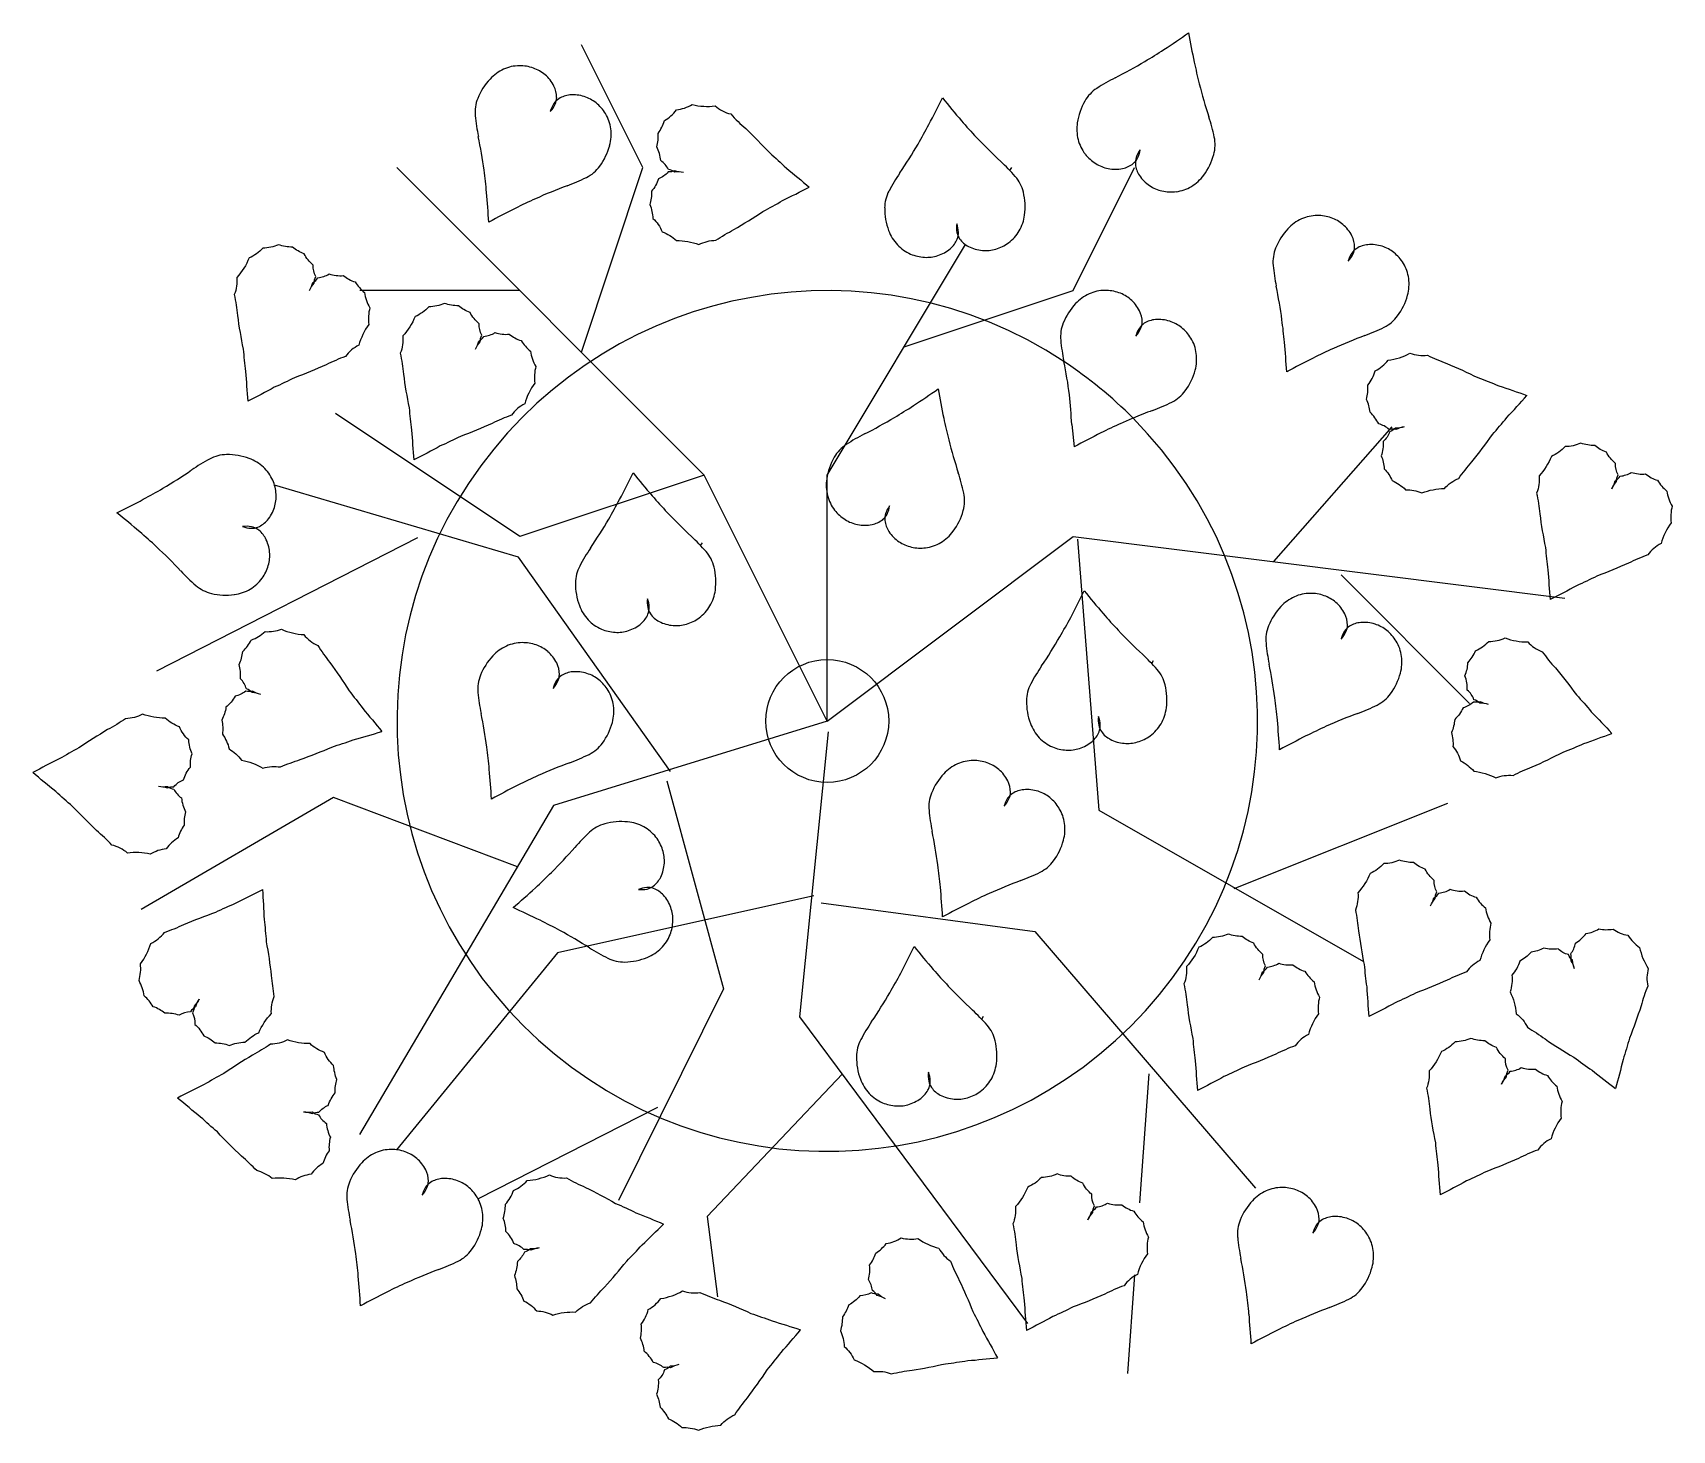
# Model space of a CAD drawing. Extents: x 7.928 to 8.595, y 3.926 to 4.494.
import ezdxf

# ---------------------------------------------------------------- set-up
doc = ezdxf.new("R2010")
doc.units = 0
doc.header["$LTSCALE"] = 0.5
doc.header["$MEASUREMENT"] = 0
doc.layers.get('0').update_dxf_attribs({"linetype": 'CONTINUOUS'})

msp = doc.modelspace()

# ---------------------------------------------------------------- linework, layer by layer
for p, q in [((8.17636, 4.43907), (8.15136, 4.48907)), ((8.20136, 4.31407), (8.07636, 4.43907)), ((8.15136, 4.36407), (8.17636, 4.43907)), ((8.32564, 4.43787), (8.32636, 4.43907)), ((8.35136, 4.38907), (8.37636, 4.43907)), ((8.25136, 4.31407), (8.30758, 4.40777)), ((8.12636, 4.38907), (8.06127, 4.38907)), ((8.28261, 4.36616), (8.35136, 4.38907)), ((8.12636, 4.28907), (8.05136, 4.33907)), ((8.35079, 4.33462), (8.35182, 4.32557)), ((8.43305, 4.27886), (8.48105, 4.3337)), ((8.20136, 4.31407), (8.12636, 4.28907)), ((8.25136, 4.21407), (8.20136, 4.31407)), ((8.25136, 4.21407), (8.25136, 4.31407)), ((8.1258, 4.28065), (8.02657, 4.30992)), ((8.08474, 4.28851), (7.97859, 4.23436)), ((8.25136, 4.21407), (8.35136, 4.28907)), ((8.35136, 4.28907), (8.55136, 4.26407)), ((8.35313, 4.28798), (8.36182, 4.17782)), ((8.18767, 4.19353), (8.1258, 4.28065)), ((8.19986, 4.28538), (8.20058, 4.28658)), ((8.46033, 4.27348), (8.51263, 4.22116)), ((8.38331, 4.23746), (8.38403, 4.23867)), ((8.25136, 4.21407), (8.14, 4.17974)), ((8.25171, 4.20971), (8.24012, 4.09375)), ((8.18612, 4.18973), (8.20918, 4.10513)), ((8.05058, 4.18294), (7.97226, 4.13737)), ((8.12538, 4.15471), (8.05058, 4.18294)), ((8.41687, 4.14593), (8.50379, 4.18072)), ((8.14, 4.17974), (8.06112, 4.0459)), ((8.36182, 4.17782), (8.46943, 4.11629)), ((8.24592, 4.14303), (8.14161, 4.11984)), ((8.24882, 4.14013), (8.33574, 4.12854)), ((8.33574, 4.12854), (8.42556, 4.02418)), ((8.14161, 4.11984), (8.07611, 4.03975)), ((8.20918, 4.10513), (8.16642, 4.01912)), ((8.31417, 4.0928), (8.31489, 4.09401)), ((8.24012, 4.09375), (8.33284, 3.9691)), ((8.25751, 4.07056), (8.20246, 4.01258)), ((8.3821, 4.07056), (8.37836, 4.01812)), ((8.18229, 4.05695), (8.10937, 4.01975)), ((8.20246, 4.01258), (8.20668, 3.97987)), ((8.37627, 3.98884), (8.37341, 3.94881))]:
    msp.add_line(p, q)
for points in [[(8.19286, 4.43711, 0.08274), (8.18933, 4.43722, 0.10469), (8.18675, 4.43832, 0.121507), (8.18361, 4.44192, 0.098472), (8.182, 4.44756, 0.092043), (8.18256, 4.453, 0.086888), (8.18512, 4.45818, 0.104288), (8.19, 4.46255, 0.099942), (8.19647, 4.46472, 0.091468), (8.20577, 4.46418, 0.12043), (8.21208, 4.46089, 0.025962), (8.21822, 4.45492, -0.015994), (8.22797, 4.44504, -0.011155), (8.23472, 4.43891, -0.008387), (8.244, 4.43112)], [(8.19286, 4.43711, -0.08274), (8.1894, 4.43782, -0.10469), (8.18663, 4.43734, -0.121507), (8.18275, 4.43456, -0.098472), (8.17988, 4.42945, -0.092043), (8.17917, 4.42403, -0.086888), (8.18046, 4.4184, -0.104288), (8.1842, 4.41302, -0.099942), (8.18999, 4.40942, -0.091468), (8.19917, 4.40779, -0.12043), (8.20607, 4.40953, -0.025962), (8.21342, 4.41392, 0.015994), (8.22519, 4.42128, 0.011155), (8.23317, 4.42568, 0.008387), (8.244, 4.43112)], [(8.04074, 4.38914, -0.08274), (8.04272, 4.39207, -0.10469), (8.04333, 4.39481, -0.121507), (8.04224, 4.39946, -0.098472), (8.0386, 4.40406, -0.092043), (8.03387, 4.40678, -0.086888), (8.02816, 4.40773, -0.104288), (8.02177, 4.40632, -0.099942), (8.01623, 4.40234, -0.091468), (8.01123, 4.39447, -0.12043), (8.01021, 4.38743, -0.025962), (8.01147, 4.37896, 0.015994), (8.01379, 4.36527, 0.011155), (8.01482, 4.35622, 0.008387), (8.01572, 4.34413)], [(8.04074, 4.38914, 0.08274), (8.04219, 4.39236, 0.10469), (8.04419, 4.39433, 0.121507), (8.04872, 4.39585, 0.098472), (8.05454, 4.39519, 0.092043), (8.05935, 4.39261, 0.086888), (8.06317, 4.38827, 0.104288), (8.06535, 4.3821, 0.099942), (8.06489, 4.37529, 0.091468), (8.06085, 4.36689, 0.12043), (8.0554, 4.36231, 0.025962), (8.04755, 4.35891, -0.015994), (8.0347, 4.35365, -0.011155), (8.02647, 4.34975, -0.008387), (8.01572, 4.34413)], [(8.10824, 4.36528, -0.08274), (8.11022, 4.36822, -0.10469), (8.11083, 4.37095, -0.121507), (8.10974, 4.3756, -0.098472), (8.1061, 4.3802, -0.092043), (8.10137, 4.38293, -0.086888), (8.09567, 4.38387, -0.104288), (8.08927, 4.38247, -0.099942), (8.08373, 4.37849, -0.091468), (8.07874, 4.37062, -0.12043), (8.07771, 4.36357, -0.025962), (8.07898, 4.35511, 0.015994), (8.08129, 4.34142, 0.011155), (8.08233, 4.33237, 0.008387), (8.08323, 4.32028)], [(8.10824, 4.36528, 0.08274), (8.10969, 4.36851, 0.10469), (8.11169, 4.37048, 0.121507), (8.11622, 4.372, 0.098472), (8.12205, 4.37134, 0.092043), (8.12686, 4.36876, 0.086888), (8.13067, 4.36442, 0.104288), (8.13285, 4.35824, 0.099942), (8.1324, 4.35143, 0.091468), (8.12835, 4.34304, 0.12043), (8.12291, 4.33845, 0.025962), (8.11505, 4.33506, -0.015994), (8.1022, 4.3298, -0.011155), (8.09397, 4.32589, -0.008387), (8.08323, 4.32028)], [(8.48599, 4.33371, 0.08274), (8.48265, 4.33254, 0.10469), (8.47985, 4.33265, 0.121507), (8.47563, 4.33489, 0.098472), (8.47211, 4.33958, 0.092043), (8.47068, 4.34485, 0.086888), (8.47122, 4.3506, 0.104288), (8.47421, 4.35643, 0.099942), (8.47947, 4.36077, 0.091468), (8.48835, 4.3636, 0.12043), (8.49542, 4.36279, 0.025962), (8.50329, 4.35942, -0.015994), (8.51593, 4.35369, -0.011155), (8.52443, 4.35038, -0.008387), (8.53589, 4.34643)], [(8.48599, 4.33371, -0.08274), (8.4825, 4.33313, -0.10469), (8.48009, 4.33169, -0.121507), (8.47747, 4.3277, -0.098472), (8.47662, 4.3219, -0.092043), (8.47789, 4.31659, -0.086888), (8.48112, 4.3118, -0.104288), (8.48653, 4.30811, -0.099942), (8.49323, 4.30682, -0.091468), (8.50238, 4.30859, -0.12043), (8.5082, 4.31269, -0.025962), (8.51349, 4.31942, 0.015994), (8.52185, 4.33051, 0.011155), (8.52772, 4.33747, 0.008387), (8.53589, 4.34643)], [(8.57039, 4.30846, -0.08274), (8.57237, 4.31139, -0.10469), (8.57298, 4.31413, -0.121507), (8.57189, 4.31878, -0.098472), (8.56825, 4.32338, -0.092043), (8.56352, 4.3261, -0.086888), (8.55782, 4.32705, -0.104288), (8.55143, 4.32564, -0.099942), (8.54588, 4.32166, -0.091468), (8.54089, 4.31379, -0.12043), (8.53987, 4.30675, -0.025962), (8.54113, 4.29828, 0.015994), (8.54345, 4.2846, 0.011155), (8.54448, 4.27554, 0.008387), (8.54538, 4.26345)], [(8.57039, 4.30846, 0.08274), (8.57184, 4.31168, 0.10469), (8.57385, 4.31365, 0.121507), (8.57837, 4.31518, 0.098472), (8.5842, 4.31452, 0.092043), (8.58901, 4.31193, 0.086888), (8.59282, 4.30759, 0.104288), (8.59501, 4.30142, 0.099942), (8.59455, 4.29461, 0.091468), (8.59051, 4.28621, 0.12043), (8.58506, 4.28163, 0.025962), (8.57721, 4.27823, -0.015994), (8.56436, 4.27297, -0.011155), (8.55612, 4.26907, -0.008387), (8.54538, 4.26345)], [(8.02094, 4.22487, 0.08274), (8.01748, 4.22561, 0.10469), (8.01514, 4.22716, 0.121507), (8.0127, 4.23127, 0.098472), (8.01213, 4.23711, 0.092043), (8.01366, 4.24235, 0.086888), (8.0171, 4.24699, 0.104288), (8.02269, 4.25041, 0.099942), (8.02944, 4.25138, 0.091468), (8.0385, 4.24918, 0.12043), (8.04412, 4.24481, 0.025962), (8.04908, 4.23784, -0.015994), (8.0569, 4.22637, -0.011155), (8.06244, 4.21913, -0.008387), (8.07017, 4.20979)], [(8.52031, 4.22083, 0.08274), (8.51681, 4.22134, 0.10469), (8.51437, 4.22273, 0.121507), (8.51167, 4.22667, 0.098472), (8.51072, 4.23246, 0.092043), (8.51189, 4.23779, 0.086888), (8.51502, 4.24264, 0.104288), (8.52037, 4.24643, 0.099942), (8.52704, 4.24784, 0.091468), (8.53622, 4.24624, 0.12043), (8.54212, 4.24226, 0.025962), (8.54753, 4.23563, -0.015994), (8.55609, 4.2247, -0.011155), (8.5621, 4.21784, -0.008387), (8.57043, 4.20904)], [(8.02094, 4.22487, -0.08274), (8.01766, 4.22619, -0.10469), (8.01485, 4.22622, -0.121507), (8.01053, 4.22418, -0.098472), (8.00679, 4.21967, -0.092043), (8.00512, 4.21447, -0.086888), (8.00538, 4.2087, -0.104288), (8.00808, 4.20273, -0.099942), (8.01314, 4.19815, -0.091468), (8.02187, 4.1949, -0.12043), (8.02898, 4.19537, -0.025962), (8.03699, 4.19837, 0.015994), (8.04989, 4.20349, 0.011155), (8.05854, 4.20639, 0.008387), (8.07017, 4.20979)], [(8.52031, 4.22083, -0.08274), (8.51695, 4.22193, -0.10469), (8.51415, 4.22177, -0.121507), (8.50997, 4.21945, -0.098472), (8.50654, 4.2147, -0.092043), (8.50521, 4.2094, -0.086888), (8.50585, 4.20366, -0.104288), (8.50895, 4.19789, -0.099942), (8.51429, 4.19365, -0.091468), (8.52322, 4.19098, -0.12043), (8.53028, 4.19192, -0.025962), (8.53808, 4.19544, 0.015994), (8.55061, 4.20141, 0.011155), (8.55905, 4.20487, 0.008387), (8.57043, 4.20904)], [(7.97943, 4.18755, -0.08274), (7.9829, 4.18687, -0.10469), (7.98566, 4.18737, -0.121507), (7.98952, 4.19018, -0.098472), (7.99235, 4.19532, -0.092043), (7.99302, 4.20074, -0.086888), (7.99168, 4.20636, -0.104288), (7.9879, 4.21171, -0.099942), (7.98208, 4.21527, -0.091468), (7.97289, 4.21682, -0.12043), (7.966, 4.21502, -0.025962), (7.95869, 4.21057, 0.015994), (7.94698, 4.20312, 0.011155), (7.93903, 4.19866, 0.008387), (7.92824, 4.19313)], [(7.97943, 4.18755, 0.08274), (7.98297, 4.18747, 0.10469), (7.98555, 4.18639, 0.121507), (7.98872, 4.18281, 0.098472), (7.99037, 4.17718, 0.092043), (7.98986, 4.17175, 0.086888), (7.98734, 4.16655, 0.104288), (7.9825, 4.16214, 0.099942), (7.97604, 4.15992, 0.091468), (7.96674, 4.16038, 0.12043), (7.9604, 4.16362, 0.025962), (7.95422, 4.16954, -0.015994), (7.94438, 4.17934, -0.011155), (7.93759, 4.18541, -0.008387), (7.92824, 4.19313)], [(8.49667, 4.13891, -0.08274), (8.49864, 4.14184, -0.10469), (8.49925, 4.14458, -0.121507), (8.49816, 4.14923, -0.098472), (8.49452, 4.15383, -0.092043), (8.48979, 4.15655, -0.086888), (8.48409, 4.1575, -0.104288), (8.4777, 4.15609, -0.099942), (8.47215, 4.15211, -0.091468), (8.46716, 4.14425, -0.12043), (8.46614, 4.1372, -0.025962), (8.4674, 4.12874, 0.015994), (8.46972, 4.11505, 0.011155), (8.47075, 4.10599, 0.008387), (8.47165, 4.0939)], [(7.9959, 4.101, 0.08274), (7.99439, 4.0978, 0.10469), (7.99235, 4.09587, 0.121507), (7.9878, 4.09444, 0.098472), (7.98199, 4.09521, 0.092043), (7.97723, 4.09789, 0.086888), (7.9735, 4.1023, 0.104288), (7.97144, 4.10852, 0.099942), (7.97203, 4.11532, 0.091468), (7.97624, 4.12363, 0.12043), (7.98177, 4.12811, 0.025962), (7.98969, 4.13135, -0.015994), (8.00264, 4.13636, -0.011155), (8.01095, 4.1401, -0.008387), (8.0218, 4.1455)], [(7.9959, 4.101, -0.08274), (7.99387, 4.0981, -0.10469), (7.9932, 4.09538, -0.121507), (7.99421, 4.09071, -0.098472), (7.99775, 4.08604, -0.092043), (8.00243, 4.08322, -0.086888), (8.00811, 4.08216, -0.104288), (8.01453, 4.08344, -0.099942), (8.02015, 4.08731, -0.091468), (8.0253, 4.09508, -0.12043), (8.02646, 4.1021, -0.025962), (8.02537, 4.11059, 0.015994), (8.02332, 4.12432, 0.011155), (8.02247, 4.1334, 0.008387), (8.0218, 4.1455)], [(8.49667, 4.13891, 0.08274), (8.49811, 4.14213, 0.10469), (8.50012, 4.1441, 0.121507), (8.50464, 4.14563, 0.098472), (8.51047, 4.14497, 0.092043), (8.51528, 4.14238, 0.086888), (8.51909, 4.13804, 0.104288), (8.52128, 4.13187, 0.099942), (8.52082, 4.12506, 0.091468), (8.51678, 4.11666, 0.12043), (8.51133, 4.11208, 0.025962), (8.50348, 4.10868, -0.015994), (8.49063, 4.10342, -0.011155), (8.48239, 4.09952, -0.008387), (8.47165, 4.0939)], [(8.42697, 4.10885, -0.08274), (8.42895, 4.11178, -0.10469), (8.42956, 4.11452, -0.121507), (8.42847, 4.11917, -0.098472), (8.42483, 4.12377, -0.092043), (8.4201, 4.12649, -0.086888), (8.4144, 4.12744, -0.104288), (8.408, 4.12604, -0.099942), (8.40246, 4.12205, -0.091468), (8.39746, 4.11419, -0.12043), (8.39644, 4.10714, -0.025962), (8.3977, 4.09868, 0.015994), (8.40002, 4.08499, 0.011155), (8.40105, 4.07593, 0.008387), (8.40195, 4.06385)], [(8.5553, 4.11335, 0.08274), (8.55387, 4.11659, 0.10469), (8.55375, 4.11939, 0.121507), (8.55564, 4.12377, 0.098472), (8.56003, 4.12766, 0.092043), (8.56517, 4.12951, 0.086888), (8.57095, 4.12944, 0.104288), (8.577, 4.12693, 0.099942), (8.58175, 4.12203, 0.091468), (8.58528, 4.11341, 0.12043), (8.58505, 4.1063, 0.025962), (8.58232, 4.09819, -0.015994), (8.57763, 4.08512, -0.011155), (8.57502, 4.07639, -0.008387), (8.572, 4.06465)], [(8.5553, 4.11335, -0.08274), (8.55444, 4.11678, -0.10469), (8.55282, 4.11907, -0.121507), (8.54863, 4.12137, -0.098472), (8.54278, 4.12174, -0.092043), (8.53759, 4.12005, -0.086888), (8.53307, 4.11645, -0.104288), (8.52983, 4.11075, -0.099942), (8.52908, 4.10397, -0.091468), (8.53159, 4.09499, -0.12043), (8.53614, 4.08952, -0.025962), (8.54327, 4.08479, 0.015994), (8.555, 4.07736, 0.011155), (8.56242, 4.07206, 0.008387), (8.572, 4.06465)], [(8.42697, 4.10885, 0.08274), (8.42842, 4.11208, 0.10469), (8.43042, 4.11404, 0.121507), (8.43495, 4.11557, 0.098472), (8.44077, 4.11491, 0.092043), (8.44558, 4.11233, 0.086888), (8.4494, 4.10799, 0.104288), (8.45158, 4.10181, 0.099942), (8.45113, 4.095, 0.091468), (8.44708, 4.08661, 0.12043), (8.44164, 4.08202, 0.025962), (8.43378, 4.07862, -0.015994), (8.42093, 4.07337, -0.011155), (8.4127, 4.06946, -0.008387), (8.40195, 4.06385)], [(8.03834, 4.05517, -0.08274), (8.04181, 4.05448, -0.10469), (8.04458, 4.05498, -0.121507), (8.04844, 4.05779, -0.098472), (8.05126, 4.06293, -0.092043), (8.05193, 4.06835, -0.086888), (8.0506, 4.07397, -0.104288), (8.04682, 4.07932, -0.099942), (8.041, 4.08288, -0.091468), (8.03181, 4.08443, -0.12043), (8.02492, 4.08264, -0.025962), (8.01761, 4.07819, 0.015994), (8.00589, 4.07074, 0.011155), (7.99795, 4.06627, 0.008387), (7.98716, 4.06075)], [(8.52564, 4.06644, -0.08274), (8.52762, 4.06937, -0.10469), (8.52823, 4.07211, -0.121507), (8.52714, 4.07676, -0.098472), (8.5235, 4.08136, -0.092043), (8.51877, 4.08408, -0.086888), (8.51306, 4.08503, -0.104288), (8.50667, 4.08362, -0.099942), (8.50113, 4.07964, -0.091468), (8.49613, 4.07177, -0.12043), (8.49511, 4.06473, -0.025962), (8.49637, 4.05626, 0.015994), (8.49869, 4.04257, 0.011155), (8.49972, 4.03352, 0.008387), (8.50062, 4.02143)], [(8.52564, 4.06644, 0.08274), (8.52709, 4.06966, 0.10469), (8.52909, 4.07163, 0.121507), (8.53362, 4.07315, 0.098472), (8.53944, 4.07249, 0.092043), (8.54425, 4.06991, 0.086888), (8.54807, 4.06557, 0.104288), (8.55025, 4.0594, 0.099942), (8.54979, 4.05259, 0.091468), (8.54575, 4.04419, 0.12043), (8.54031, 4.03961, 0.025962), (8.53245, 4.03621, -0.015994), (8.5196, 4.03095, -0.011155), (8.51137, 4.02705, -0.008387), (8.50062, 4.02143)], [(8.03834, 4.05517, 0.08274), (8.04188, 4.05509, 0.10469), (8.04447, 4.054, 0.121507), (8.04763, 4.05042, 0.098472), (8.04929, 4.0448, 0.092043), (8.04877, 4.03936, 0.086888), (8.04625, 4.03416, 0.104288), (8.04141, 4.02975, 0.099942), (8.03496, 4.02753, 0.091468), (8.02565, 4.028, 0.12043), (8.01931, 4.03124, 0.025962), (8.01313, 4.03715, -0.015994), (8.0033, 4.04696, -0.011155), (7.9965, 4.05303, -0.008387), (7.98716, 4.06075)], [(8.13418, 3.99981, 0.08274), (8.13078, 3.99884, 0.10469), (8.12799, 3.99912, 0.121507), (8.12391, 4.00161, 0.098472), (8.12068, 4.0065, 0.092043), (8.11957, 4.01185, 0.086888), (8.12046, 4.01756, 0.104288), (8.12379, 4.0232, 0.099942), (8.1293, 4.02722, 0.091468), (8.13834, 4.0295, 0.12043), (8.14535, 4.02827, 0.025962), (8.153, 4.02443, -0.015994), (8.16527, 4.01795, -0.011155), (8.17355, 4.01414, -0.008387), (8.18475, 4.0095)], [(8.3574, 4.01129, -0.08274), (8.35938, 4.01422, -0.10469), (8.35999, 4.01696, -0.121507), (8.3589, 4.02161, -0.098472), (8.35526, 4.02621, -0.092043), (8.35052, 4.02893, -0.086888), (8.34482, 4.02988, -0.104288), (8.33843, 4.02847, -0.099942), (8.33289, 4.02449, -0.091468), (8.32789, 4.01662, -0.12043), (8.32687, 4.00958, -0.025962), (8.32813, 4.00111, 0.015994), (8.33045, 3.98742, 0.011155), (8.33148, 3.97837, 0.008387), (8.33238, 3.96628)], [(8.3574, 4.01129, 0.08274), (8.35885, 4.01451, 0.10469), (8.36085, 4.01648, 0.121507), (8.36538, 4.018, 0.098472), (8.3712, 4.01734, 0.092043), (8.37601, 4.01476, 0.086888), (8.37983, 4.01042, 0.104288), (8.38201, 4.00425, 0.099942), (8.38155, 3.99744, 0.091468), (8.37751, 3.98904, 0.12043), (8.37206, 3.98446, 0.025962), (8.36421, 3.98106, -0.015994), (8.35136, 3.9758, -0.011155), (8.34312, 3.9719, -0.008387), (8.33238, 3.96628)], [(8.13418, 3.99981, -0.08274), (8.13067, 3.99944, -0.10469), (8.12817, 3.99815, -0.121507), (8.12531, 3.99433, -0.098472), (8.12412, 3.98859, -0.092043), (8.12507, 3.98321, -0.086888), (8.128, 3.97823, -0.104288), (8.13318, 3.97423, -0.099942), (8.13979, 3.97253, -0.091468), (8.14903, 3.97375, -0.12043), (8.15509, 3.97749, -0.025962), (8.16077, 3.98389, 0.015994), (8.16978, 3.99445, 0.011155), (8.17606, 4.00105, 0.008387), (8.18475, 4.0095)], [(8.27498, 3.97913, 0.08274), (8.27172, 3.9805, 0.10469), (8.26971, 3.98246, 0.121507), (8.26807, 3.98695, 0.098472), (8.2686, 3.99279, 0.092043), (8.27107, 3.99766, 0.086888), (8.27532, 4.00157, 0.104288), (8.28144, 4.0039, 0.099942), (8.28826, 4.0036, 0.091468), (8.29675, 3.99975, 0.12043), (8.30146, 3.99442, 0.025962), (8.30504, 3.98664, -0.015994), (8.31059, 3.97392, -0.011155), (8.31469, 3.96578, -0.008387), (8.32055, 3.95517)], [(8.19098, 3.95237, 0.08274), (8.18767, 3.95111, 0.10469), (8.18487, 3.95114, 0.121507), (8.18059, 3.95326, 0.098472), (8.17693, 3.95784, 0.092043), (8.17536, 3.96307, 0.086888), (8.17572, 3.96884, 0.104288), (8.17854, 3.97475, 0.099942), (8.18368, 3.97924, 0.091468), (8.19248, 3.98232, 0.12043), (8.19957, 3.98171, 0.025962), (8.20753, 3.97856, -0.015994), (8.22033, 3.9732, -0.011155), (8.22892, 3.97014, -0.008387), (8.24049, 3.96652)], [(8.27498, 3.97913, -0.08274), (8.272, 3.98104, -0.10469), (8.26925, 3.98159, -0.121507), (8.26462, 3.98039, -0.098472), (8.26011, 3.97664, -0.092043), (8.2575, 3.97185, -0.086888), (8.25668, 3.96613, -0.104288), (8.25824, 3.95977, -0.099942), (8.26235, 3.95432, -0.091468), (8.27033, 3.94951, -0.12043), (8.2774, 3.94865, -0.025962), (8.28583, 3.95011, 0.015994), (8.29946, 3.95274, 0.011155), (8.30849, 3.95399, 0.008387), (8.32055, 3.95517)], [(8.19098, 3.95237, -0.08274), (8.1875, 3.95169, -0.10469), (8.18514, 3.95019, -0.121507), (8.18262, 3.94613, -0.098472), (8.18194, 3.9403, -0.092043), (8.18337, 3.93503, -0.086888), (8.18673, 3.93033, -0.104288), (8.19224, 3.9268, -0.099942), (8.19898, 3.9257, -0.091468), (8.20807, 3.92773, -0.12043), (8.21378, 3.932, -0.025962), (8.21887, 3.93887, 0.015994), (8.22691, 3.95019, 0.011155), (8.23258, 3.95733, 0.008387), (8.24049, 3.96652)]]:
    msp.add_lwpolyline(points, format="xyb")
msp.add_circle((8.25136, 4.21407), 0.025)
for centre, radius, start, end in [((8.19034, 4.78938), 0.36134, 303.21917, 305.14132), ((8.7543, 4.5559), 0.36134, 189.88005, 191.8022), ((8.26986, 4.669), 0.21708, 296.99755, 300.66274), ((8.27637, 4.658), 0.20429, 300.66274, 303.21917), ((8.60058, 4.52378), 0.20429, 191.8022, 194.35863), ((8.13302, 4.45764), 0.02568, 137.12325, 158.02807), ((8.12684, 4.46338), 0.01724, 114.29409, 137.12325), ((8.12627, 4.46464), 0.01586, 90.47916, 114.29409), ((8.12628, 4.46375), 0.01675, 70.61586, 90.47916), ((8.12687, 4.46544), 0.01496, 49.5805, 70.61586), ((8.12683, 4.46539), 0.01503, 27.08481, 49.5805), ((8.40583, 4.40211), 0.08245, 116.99755, 122.9463), ((8.13133, 4.46769), 0.00997, 359.37325, 27.08481), ((8.13453, 4.46765), 0.00678, 335.46721, 359.37325), ((8.14752, 4.45869), 0.00997, 94.77927, 122.49083), ((8.14794, 4.45365), 0.01503, 72.28358, 94.77927), ((8.14796, 4.45372), 0.01496, 51.24821, 72.28358), ((7.97297, 4.62498), 0.36134, 332.2304, 334.15255), ((8.57941, 4.69431), 0.36134, 218.89129, 220.81344), ((8.36914, 4.45872), 0.015, 122.9463, 150.41465), ((8.61296, 4.52695), 0.21708, 194.35863, 198.02381), ((8.12311, 4.46164), 0.015, 158.02807, 185.49642), ((8.14912, 4.45918), 0.01076, 146.39687, 165.31628), ((8.1309, 4.46931), 0.01076, 316.5478, 335.46721), ((8.1458, 4.46139), 0.00678, 122.49083, 146.39687), ((8.14684, 4.45232), 0.01675, 31.38491, 51.24821), ((8.1476, 4.45278), 0.01586, 7.56999, 31.38491), ((8.37843, 4.45344), 0.02568, 150.41465, 171.31947), ((8.19026, 4.4681), 0.08245, 185.49642, 191.44517), ((8.14623, 4.4526), 0.01724, 344.74083, 7.56999), ((8.11193, 4.55181), 0.20429, 329.67397, 332.2304), ((8.46055, 4.59166), 0.20429, 220.81344, 223.36987), ((8.37009, 4.45471), 0.01724, 171.31947, 194.14864), ((8.32813, 4.43427), 0.08245, 12.07507, 18.02381), ((7.89668, 4.40866), 0.21708, 7.77998, 11.44517), ((8.13809, 4.45482), 0.02568, 323.836, 344.74083), ((8.1009, 4.55826), 0.21708, 326.00879, 329.67397), ((8.46984, 4.60044), 0.21708, 223.36987, 227.03505), ((8.36876, 4.45438), 0.01586, 194.14864, 217.96356), ((8.3941, 4.44839), 0.015, 344.60672, 12.07507), ((8.2657, 4.38125), 0.08245, 41.08631, 47.03505), ((8.36946, 4.45492), 0.01675, 217.96356, 237.82686), ((8.3685, 4.4534), 0.01496, 237.82686, 258.86222), ((8.36951, 4.44851), 0.00997, 281.35791, 309.06948), ((8.37152, 4.44603), 0.00678, 309.06948, 332.97552), ((8.38345, 4.4411), 0.00678, 162.04585, 185.95189), ((8.38724, 4.43987), 0.01076, 143.12645, 162.04585), ((8.36797, 4.44784), 0.01076, 332.97552, 351.89492), ((8.38379, 4.45122), 0.02568, 323.70189, 344.60672), ((7.90935, 4.41039), 0.20429, 5.22356, 7.77998), ((8.11676, 4.50895), 0.08245, 290.41891, 296.36765), ((8.14672, 4.44851), 0.015, 296.36765, 323.836), ((8.34924, 4.3908), 0.08245, 146.00879, 151.95753), ((8.31654, 4.42559), 0.015, 13.61796, 41.08631), ((8.36851, 4.45347), 0.01503, 258.86222, 281.35791), ((8.38662, 4.44143), 0.00997, 185.95189, 213.66346), ((8.39083, 4.44423), 0.01503, 213.66346, 236.15914), ((8.39059, 4.44623), 0.01724, 300.87273, 323.70189), ((7.75296, 4.39609), 0.36134, 3.30141, 5.22356), ((8.22126, 4.22824), 0.21708, 110.41891, 114.08409), ((8.2897, 4.42252), 0.015, 151.95753, 179.42588), ((8.30615, 4.42307), 0.02568, 352.71313, 13.61796), ((8.39079, 4.44417), 0.01496, 236.15914, 257.19451), ((8.39119, 4.44593), 0.01675, 257.19451, 277.05781), ((8.3913, 4.44504), 0.01586, 277.05781, 300.87273), ((8.28646, 4.09954), 0.36134, 116.64052, 118.56267), ((8.21604, 4.23991), 0.20429, 114.08409, 116.64052), ((8.30039, 4.42241), 0.02568, 179.42588, 200.33071), ((8.31467, 4.41481), 0.01076, 172.13768, 191.05709), ((8.29396, 4.41244), 0.01076, 1.98675, 20.90616), ((8.31452, 4.422), 0.01724, 329.88397, 352.71313), ((8.45754, 4.39676), 0.02568, 137.12325, 158.02807), ((8.45135, 4.4025), 0.01724, 114.29409, 137.12325), ((8.45079, 4.40376), 0.01586, 90.47916, 114.29409), ((8.45079, 4.40287), 0.01675, 70.61586, 90.47916), ((8.45139, 4.40457), 0.01496, 49.5805, 70.61586), ((8.45134, 4.40451), 0.01503, 27.08481, 49.5805), ((8.29248, 4.41948), 0.01724, 200.33071, 223.15987), ((8.29147, 4.41854), 0.01586, 223.15987, 246.97479), ((8.29498, 4.41377), 0.00997, 310.36915, 338.08071), ((8.31076, 4.41405), 0.00678, 191.05709, 214.96313), ((8.29794, 4.41258), 0.00678, 338.08071, 1.98675), ((8.31338, 4.41588), 0.00997, 214.96313, 242.67469), ((8.31519, 4.42203), 0.01675, 286.20574, 306.06904), ((8.31572, 4.42131), 0.01586, 306.06904, 329.88397), ((8.45585, 4.40681), 0.00997, 359.37325, 27.08481), ((8.47204, 4.39781), 0.00997, 94.77927, 122.49083), ((8.47246, 4.39277), 0.01503, 72.28358, 94.77927), ((8.29182, 4.41935), 0.01675, 246.97479, 266.83809), ((8.29172, 4.41756), 0.01496, 266.83809, 287.87346), ((8.2917, 4.41763), 0.01503, 287.87346, 310.36915), ((8.3157, 4.42037), 0.01503, 242.67469, 265.17038), ((8.31569, 4.4203), 0.01496, 265.17038, 286.20574), ((8.44763, 4.40076), 0.015, 158.02807, 185.49642), ((8.47364, 4.3983), 0.01076, 146.39687, 165.31628), ((8.45542, 4.40843), 0.01076, 316.5478, 335.46721), ((8.47032, 4.40051), 0.00678, 122.49083, 146.39687), ((8.45904, 4.40678), 0.00678, 335.46721, 359.37325), ((8.47248, 4.39284), 0.01496, 51.24821, 72.28358), ((8.47136, 4.39144), 0.01675, 31.38491, 51.24821), ((8.51477, 4.40722), 0.08245, 185.49642, 191.44517), ((8.47212, 4.3919), 0.01586, 7.56999, 31.38491), ((8.47075, 4.39172), 0.01724, 344.74083, 7.56999), ((8.25136, 4.21407), 0.175, 56.63479, 44.71979), ((8.36497, 4.37204), 0.01724, 114.29409, 137.12325), ((8.3644, 4.3733), 0.01586, 90.47916, 114.29409), ((8.36441, 4.37241), 0.01675, 70.61586, 90.47916), ((8.365, 4.37411), 0.01496, 49.5805, 70.61586), ((8.2212, 4.34778), 0.21708, 7.77998, 11.44517), ((8.37115, 4.3663), 0.02568, 137.12325, 158.02807), ((8.36495, 4.37405), 0.01503, 27.08481, 49.5805), ((8.36946, 4.37635), 0.00997, 359.37325, 27.08481), ((8.46261, 4.39394), 0.02568, 323.836, 344.74083), ((8.36124, 4.3703), 0.015, 158.02807, 185.49642), ((8.38393, 4.37005), 0.00678, 122.49083, 146.39687), ((8.37265, 4.37632), 0.00678, 335.46721, 359.37325), ((8.38565, 4.36736), 0.00997, 94.77927, 122.49083), ((8.38607, 4.36231), 0.01503, 72.28358, 94.77927), ((8.38609, 4.36238), 0.01496, 51.24821, 72.28358), ((8.38497, 4.36098), 0.01675, 31.38491, 51.24821), ((8.23387, 4.34952), 0.20429, 5.22356, 7.77998), ((8.44128, 4.44807), 0.08245, 290.41891, 296.36765), ((8.47123, 4.38764), 0.015, 296.36765, 323.836), ((8.42838, 4.37676), 0.08245, 185.49642, 191.44517), ((8.38725, 4.36785), 0.01076, 146.39687, 165.31628), ((8.36903, 4.37797), 0.01076, 316.5478, 335.46721), ((8.38573, 4.36145), 0.01586, 7.56999, 31.38491), ((8.07747, 4.33522), 0.36134, 3.30141, 5.22356), ((8.54578, 4.16737), 0.21708, 110.41891, 114.08409), ((8.38436, 4.36126), 0.01724, 344.74083, 7.56999), ((8.61098, 4.03866), 0.36134, 116.64052, 118.56267), ((8.54056, 4.17904), 0.20429, 114.08409, 116.64052), ((8.13481, 4.31733), 0.21708, 11.39898, 11.44517), ((8.13481, 4.31733), 0.21708, 7.77998, 11.39898), ((8.25136, 4.21407), 0.175, 44.71979, 56.63479), ((8.37622, 4.36348), 0.02568, 323.836, 344.74083), ((8.08844, 4.6446), 0.36134, 303.21917, 305.14132), ((8.65241, 4.41112), 0.36134, 189.88005, 191.8022), ((8.38485, 4.35718), 0.015, 296.36765, 323.836), ((8.17447, 4.51321), 0.20429, 300.66274, 303.21917), ((7.99005, 4.31382), 0.36134, 3.30141, 5.22356), ((8.35489, 4.41762), 0.08245, 290.41891, 296.36765), ((8.16796, 4.52421), 0.21708, 296.99755, 300.66274), ((8.49868, 4.379), 0.20429, 191.8022, 194.35863), ((8.45417, 4.14858), 0.20429, 114.08409, 116.64052), ((8.45939, 4.13691), 0.21708, 112.67301, 114.08409), ((8.45939, 4.13691), 0.21708, 110.41891, 112.67301), ((8.30393, 4.25732), 0.08245, 116.99755, 122.9463), ((8.51106, 4.38217), 0.21708, 194.35863, 198.02381), ((8.52459, 4.00821), 0.36134, 116.64052, 118.56267), ((8.00729, 4.3074), 0.015, 90.87209, 118.34044), ((8.00745, 4.29671), 0.02568, 69.96727, 90.87209), ((8.01034, 4.30464), 0.01724, 47.1381, 69.96727), ((8.27653, 4.30865), 0.02568, 150.41465, 171.31947), ((8.26724, 4.31393), 0.015, 122.9463, 150.41465), ((7.87056, 4.4955), 0.21708, 300.624, 304.28918), ((8.03931, 4.24802), 0.08245, 118.34044, 124.28918), ((8.01128, 4.30565), 0.01586, 23.32318, 47.1381), ((7.84719, 4.47249), 0.36134, 332.2304, 334.15255), ((8.45362, 4.54182), 0.36134, 218.89129, 220.81344), ((8.22623, 4.28949), 0.08245, 12.07507, 18.02381), ((7.87708, 4.4845), 0.20429, 298.06757, 300.624), ((8.01046, 4.3053), 0.01675, 3.45988, 23.32318), ((8.26819, 4.30993), 0.01724, 171.31947, 194.14864), ((7.80318, 4.62307), 0.36134, 296.14542, 298.06757), ((8.01219, 4.30543), 0.01503, 319.92883, 342.42452), ((8.01226, 4.30541), 0.01496, 342.42452, 3.45988), ((7.98615, 4.39932), 0.20429, 329.67397, 332.2304), ((8.33477, 4.43917), 0.20429, 220.81344, 223.36987), ((8.26686, 4.30959), 0.01586, 194.14864, 217.96356), ((8.28534, 4.29508), 0.01076, 143.12645, 162.04585), ((8.26608, 4.30306), 0.01076, 332.97552, 351.89492), ((8.2922, 4.3036), 0.015, 344.60672, 12.07507), ((7.73701, 4.01628), 0.36134, 49.48454, 51.40669), ((8.01606, 4.30217), 0.00997, 292.21726, 319.92883), ((7.97511, 4.40577), 0.21708, 326.00879, 329.67397), ((8.34406, 4.44795), 0.21708, 223.36987, 227.03505), ((8.26756, 4.31014), 0.01675, 217.96356, 237.82686), ((8.2666, 4.30862), 0.01496, 237.82686, 258.86222), ((8.26761, 4.30373), 0.00997, 281.35791, 309.06948), ((8.26962, 4.30125), 0.00678, 309.06948, 332.97552), ((8.28155, 4.29631), 0.00678, 162.04585, 185.95189), ((8.28472, 4.29664), 0.00997, 185.95189, 213.66346), ((8.28189, 4.30644), 0.02568, 323.70189, 344.60672), ((7.83903, 4.13568), 0.20429, 46.92811, 49.48454), ((8.01512, 4.28247), 0.01076, 79.24089, 98.16029), ((8.01738, 4.30319), 0.01076, 249.39182, 268.31122), ((8.01727, 4.29921), 0.00678, 268.31122, 292.21726), ((8.01587, 4.28639), 0.00678, 55.33485, 79.24089), ((8.01405, 4.28376), 0.00997, 27.62328, 55.33485), ((8.00957, 4.28141), 0.01503, 5.12759, 27.62328), ((8.13991, 4.22876), 0.08245, 41.08631, 47.03505), ((8.26661, 4.30869), 0.01503, 258.86222, 281.35791), ((8.28893, 4.29945), 0.01503, 213.66346, 236.15914), ((8.28869, 4.30144), 0.01724, 300.87273, 323.70189), ((7.8303, 4.12634), 0.21708, 43.26293, 46.92811), ((8.00964, 4.28142), 0.01496, 344.09223, 5.12759), ((8.22346, 4.23831), 0.08245, 146.00879, 151.95753), ((8.19076, 4.27309), 0.015, 13.61796, 41.08631), ((8.28889, 4.29939), 0.01496, 236.15914, 257.19451), ((8.28929, 4.30114), 0.01675, 257.19451, 277.05781), ((8.2894, 4.30026), 0.01586, 277.05781, 300.87273), ((8.04843, 4.33162), 0.08245, 223.26293, 229.21167), ((8.00791, 4.28191), 0.01675, 324.22893, 344.09223), ((8.16392, 4.27003), 0.015, 151.95753, 179.42588), ((8.18037, 4.27058), 0.02568, 352.71313, 13.61796), ((8.00436, 4.28055), 0.015, 229.21167, 256.68002), ((8.00794, 4.28258), 0.01724, 277.58484, 300.41401), ((8.00863, 4.28139), 0.01586, 300.41401, 324.22893), ((8.17461, 4.26992), 0.02568, 179.42588, 200.33071), ((8.18874, 4.26951), 0.01724, 329.88397, 352.71313), ((8.00682, 4.29094), 0.02568, 256.68002, 277.58484), ((8.1667, 4.26699), 0.01724, 200.33071, 223.15987), ((8.18889, 4.26232), 0.01076, 172.13768, 191.05709), ((8.16818, 4.25995), 0.01076, 1.98675, 20.90616), ((8.18993, 4.26882), 0.01586, 306.06904, 329.88397), ((8.03064, 4.42457), 0.36134, 332.2304, 334.15255), ((8.63708, 4.4939), 0.36134, 218.89129, 220.81344), ((8.44846, 4.24886), 0.01724, 114.29409, 137.12325), ((8.44789, 4.25012), 0.01586, 90.47916, 114.29409), ((8.4479, 4.24923), 0.01675, 70.61586, 90.47916), ((8.44849, 4.25092), 0.01496, 49.5805, 70.61586), ((8.44845, 4.25087), 0.01503, 27.08481, 49.5805), ((8.16569, 4.26604), 0.01586, 223.15987, 246.97479), ((8.16919, 4.26128), 0.00997, 310.36915, 338.08071), ((8.18498, 4.26156), 0.00678, 191.05709, 214.96313), ((8.17216, 4.26009), 0.00678, 338.08071, 1.98675), ((8.18759, 4.26339), 0.00997, 214.96313, 242.67469), ((8.18992, 4.26788), 0.01503, 242.67469, 265.17038), ((8.18941, 4.26954), 0.01675, 286.20574, 306.06904), ((8.1696, 4.3514), 0.20429, 329.67397, 332.2304), ((8.51822, 4.39126), 0.20429, 220.81344, 223.36987), ((8.45464, 4.24312), 0.02568, 137.12325, 158.02807), ((8.45295, 4.25317), 0.00997, 359.37325, 27.08481), ((8.46914, 4.24417), 0.00997, 94.77927, 122.49083), ((8.46956, 4.23913), 0.01503, 72.28358, 94.77927), ((8.16604, 4.26686), 0.01675, 246.97479, 266.83809), ((8.16594, 4.26507), 0.01496, 266.83809, 287.87346), ((8.16592, 4.26514), 0.01503, 287.87346, 310.36915), ((8.18991, 4.26781), 0.01496, 265.17038, 286.20574), ((8.15857, 4.35786), 0.21708, 326.00879, 329.67397), ((8.52751, 4.40004), 0.21708, 223.36987, 227.03505), ((8.44473, 4.24712), 0.015, 158.02807, 185.49642), ((8.47074, 4.24466), 0.01076, 146.39687, 165.31628), ((8.45252, 4.25479), 0.01076, 316.5478, 335.46721), ((8.46742, 4.24687), 0.00678, 122.49083, 146.39687), ((8.45615, 4.25314), 0.00678, 335.46721, 359.37325), ((8.46958, 4.2392), 0.01496, 51.24821, 72.28358), ((8.46846, 4.2378), 0.01675, 31.38491, 51.24821), ((8.12795, 4.22881), 0.01724, 114.29409, 137.12325), ((8.12738, 4.23007), 0.01586, 90.47916, 114.29409), ((8.12739, 4.22918), 0.01675, 70.61586, 90.47916), ((8.12799, 4.23088), 0.01496, 49.5805, 70.61586), ((8.12794, 4.23082), 0.01503, 27.08481, 49.5805), ((8.32337, 4.18085), 0.08245, 41.08631, 47.03505), ((8.51188, 4.25358), 0.08245, 185.49642, 191.44517), ((8.46922, 4.23826), 0.01586, 7.56999, 31.38491), ((8.13413, 4.22307), 0.02568, 137.12325, 158.02807), ((8.13244, 4.23312), 0.00997, 359.37325, 27.08481), ((8.14863, 4.22413), 0.00997, 94.77927, 122.49083), ((8.14905, 4.21908), 0.01503, 72.28358, 94.77927), ((8.40691, 4.1904), 0.08245, 146.00879, 151.95753), ((8.37421, 4.22518), 0.015, 13.61796, 41.08631), ((8.2183, 4.19414), 0.21708, 7.77998, 11.44517), ((8.46785, 4.23808), 0.01724, 344.74083, 7.56999), ((8.12422, 4.22707), 0.015, 158.02807, 185.49642), ((8.15024, 4.22462), 0.01076, 146.39687, 165.31628), ((8.13201, 4.23474), 0.01076, 316.5478, 335.46721), ((8.14692, 4.22682), 0.00678, 122.49083, 146.39687), ((8.13564, 4.23309), 0.00678, 335.46721, 359.37325), ((8.14908, 4.21915), 0.01496, 51.24821, 72.28358), ((8.14795, 4.21775), 0.01675, 31.38491, 51.24821), ((8.34738, 4.22211), 0.015, 151.95753, 179.42588), ((8.36382, 4.22267), 0.02568, 352.71313, 13.61796), ((8.45971, 4.2403), 0.02568, 323.836, 344.74083), ((8.19137, 4.23353), 0.08245, 185.49642, 191.44517), ((8.14871, 4.21822), 0.01586, 7.56999, 31.38491), ((8.35806, 4.22201), 0.02568, 179.42588, 200.33071), ((8.23097, 4.19587), 0.20429, 5.22356, 7.77998), ((8.46834, 4.234), 0.015, 296.36765, 323.836), ((7.8978, 4.1741), 0.21708, 7.77998, 11.44517), ((8.14734, 4.21803), 0.01724, 344.74083, 7.56999), ((8.37234, 4.21441), 0.01076, 172.13768, 191.05709), ((8.35163, 4.21204), 0.01076, 1.98675, 20.90616), ((8.37219, 4.2216), 0.01724, 329.88397, 352.71313), ((8.07458, 4.18158), 0.36134, 3.30141, 5.22356), ((8.54288, 4.01373), 0.21708, 110.41891, 114.08409), ((8.43838, 4.29443), 0.08245, 290.41891, 296.36765), ((8.1392, 4.22025), 0.02568, 323.836, 344.74083), ((8.35015, 4.21908), 0.01724, 200.33071, 223.15987), ((8.35265, 4.21337), 0.00997, 310.36915, 338.08071), ((8.36843, 4.21364), 0.00678, 191.05709, 214.96313), ((8.35561, 4.21218), 0.00678, 338.08071, 1.98675), ((8.37105, 4.21547), 0.00997, 214.96313, 242.67469), ((8.37286, 4.22162), 0.01675, 286.20574, 306.06904), ((8.37339, 4.2209), 0.01586, 306.06904, 329.88397), ((8.60808, 3.88502), 0.36134, 116.64052, 118.56267), ((8.53766, 4.0254), 0.20429, 114.08409, 116.64052), ((7.91046, 4.17583), 0.20429, 5.22356, 7.77998), ((8.14783, 4.21395), 0.015, 296.36765, 323.836), ((8.34914, 4.21813), 0.01586, 223.15987, 246.97479), ((8.34949, 4.21895), 0.01675, 246.97479, 266.83809), ((8.34939, 4.21716), 0.01496, 266.83809, 287.87346), ((8.34937, 4.21723), 0.01503, 287.87346, 310.36915), ((8.37337, 4.21997), 0.01503, 242.67469, 265.17038), ((8.37336, 4.2199), 0.01496, 265.17038, 286.20574), ((7.75407, 4.16153), 0.36134, 3.30141, 5.22356), ((8.22237, 3.99368), 0.21708, 110.41891, 114.08409), ((8.11787, 4.27439), 0.08245, 290.41891, 296.36765), ((8.3114, 4.1809), 0.01724, 114.29409, 137.12325), ((8.31084, 4.18216), 0.01586, 90.47916, 114.29409), ((8.31084, 4.18127), 0.01675, 70.61586, 90.47916), ((8.31144, 4.18296), 0.01496, 49.5805, 70.61586), ((8.31139, 4.18291), 0.01503, 27.08481, 49.5805), ((8.28757, 3.86498), 0.36134, 116.64052, 118.56267), ((8.21716, 4.00535), 0.20429, 114.08409, 116.64052), ((8.31759, 4.17516), 0.02568, 137.12325, 158.02807), ((8.3159, 4.18521), 0.00997, 359.37325, 27.08481), ((8.30768, 4.17916), 0.015, 158.02807, 185.49642), ((8.33369, 4.1767), 0.01076, 146.39687, 165.31628), ((8.31547, 4.18683), 0.01076, 316.5478, 335.46721), ((8.33037, 4.17891), 0.00678, 122.49083, 146.39687), ((8.31909, 4.18518), 0.00678, 335.46721, 359.37325), ((8.33209, 4.17621), 0.00997, 94.77927, 122.49083), ((8.33251, 4.17117), 0.01503, 72.28358, 94.77927), ((8.33253, 4.17124), 0.01496, 51.24821, 72.28358), ((8.33141, 4.16984), 0.01675, 31.38491, 51.24821), ((8.37482, 4.18562), 0.08245, 185.49642, 191.44517), ((8.33216, 4.1703), 0.01586, 7.56999, 31.38491), ((8.21069, 4.10831), 0.08245, 132.80258, 138.75132), ((8.16486, 4.1578), 0.015, 105.33423, 132.80258), ((8.16768, 4.14749), 0.02568, 84.42941, 105.33423), ((8.1685, 4.15589), 0.01724, 61.60024, 84.42941), ((8.16916, 4.1571), 0.01586, 37.78532, 61.60024), ((8.08125, 4.12618), 0.21708, 7.77998, 11.44517), ((8.3308, 4.17012), 0.01724, 344.74083, 7.56999), ((7.98549, 4.30579), 0.21708, 315.08614, 318.75132), ((8.16846, 4.15656), 0.01675, 17.92202, 37.78532), ((8.17017, 4.15711), 0.01496, 356.88666, 17.92202), ((8.32266, 4.17234), 0.02568, 323.836, 344.74083), ((8.17009, 4.15712), 0.01503, 334.39097, 356.88666), ((8.09392, 4.12791), 0.20429, 5.22356, 7.77998), ((8.33128, 4.16604), 0.015, 296.36765, 323.836), ((7.99454, 4.29677), 0.20429, 312.52971, 315.08614), ((8.17465, 4.15493), 0.00997, 306.6794, 334.39097), ((8.40583, 3.94577), 0.21708, 110.41891, 114.08409), ((8.30133, 4.22647), 0.08245, 290.41891, 296.36765), ((7.88838, 4.4125), 0.36134, 310.60756, 312.52971), ((8.17867, 4.13562), 0.01076, 93.70303, 112.62243), ((8.17568, 4.15625), 0.01076, 263.85396, 282.77336), ((8.17841, 4.1396), 0.00678, 69.79699, 93.70303), ((8.17656, 4.15237), 0.00678, 282.77336, 306.6794), ((8.17731, 4.1366), 0.00997, 42.08542, 69.79699), ((8.17355, 4.13321), 0.01503, 19.58973, 42.08542), ((7.93752, 4.11362), 0.36134, 3.30141, 5.22356), ((8.40061, 3.95744), 0.20429, 114.08409, 116.64052), ((7.97585, 3.80841), 0.36134, 63.94668, 65.86883), ((8.17362, 4.13323), 0.01496, 358.55437, 19.58973), ((8.47103, 3.81706), 0.36134, 116.64052, 118.56267), ((8.04482, 3.9495), 0.20429, 61.39025, 63.94668), ((8.0387, 3.93828), 0.21708, 57.72507, 61.39025), ((8.17183, 4.13328), 0.01675, 338.69107, 358.55437), ((8.19864, 4.19153), 0.08245, 237.72507, 243.67381), ((8.17168, 4.13393), 0.01724, 292.04698, 314.87615), ((8.17265, 4.13295), 0.01586, 314.87615, 338.69107), ((7.9615, 4.27991), 0.36134, 332.2304, 334.15255), ((8.56794, 4.34924), 0.36134, 218.89129, 220.81344), ((8.16873, 4.13107), 0.015, 243.67381, 271.14216), ((8.16851, 4.14175), 0.02568, 271.14216, 292.04698), ((8.10046, 4.20674), 0.20429, 329.67397, 332.2304), ((8.44908, 4.2466), 0.20429, 220.81344, 223.36987), ((8.08943, 4.2132), 0.21708, 326.00879, 329.67397), ((8.45837, 4.25537), 0.21708, 223.36987, 227.03505), ((8.25423, 4.03619), 0.08245, 41.08631, 47.03505), ((8.33777, 4.04574), 0.08245, 146.00879, 151.95753), ((8.30507, 4.08052), 0.015, 13.61796, 41.08631), ((8.27824, 4.07745), 0.015, 151.95753, 179.42588), ((8.29468, 4.078), 0.02568, 352.71313, 13.61796), ((8.28892, 4.07735), 0.02568, 179.42588, 200.33071), ((8.30305, 4.07693), 0.01724, 329.88397, 352.71313), ((8.28101, 4.07441), 0.01724, 200.33071, 223.15987), ((8.3032, 4.06975), 0.01076, 172.13768, 191.05709), ((8.28249, 4.06738), 0.01076, 1.98675, 20.90616), ((8.29929, 4.06898), 0.00678, 191.05709, 214.96313), ((8.28647, 4.06752), 0.00678, 338.08071, 1.98675), ((8.30425, 4.07624), 0.01586, 306.06904, 329.88397), ((8.28, 4.07347), 0.01586, 223.15987, 246.97479), ((8.28023, 4.07256), 0.01503, 287.87346, 310.36915), ((8.28351, 4.06871), 0.00997, 310.36915, 338.08071), ((8.30191, 4.07081), 0.00997, 214.96313, 242.67469), ((8.30423, 4.07531), 0.01503, 242.67469, 265.17038), ((8.30422, 4.07523), 0.01496, 265.17038, 286.20574), ((8.30372, 4.07696), 0.01675, 286.20574, 306.06904), ((8.28035, 4.07429), 0.01675, 246.97479, 266.83809), ((8.28025, 4.07249), 0.01496, 266.83809, 287.87346), ((8.08087, 4.01701), 0.02568, 137.12325, 158.02807), ((8.07468, 4.02275), 0.01724, 114.29409, 137.12325), ((8.07412, 4.02401), 0.01586, 90.47916, 114.29409), ((8.07412, 4.02312), 0.01675, 70.61586, 90.47916), ((8.07472, 4.02481), 0.01496, 49.5805, 70.61586), ((8.07467, 4.02475), 0.01503, 27.08481, 49.5805), ((8.07918, 4.02706), 0.00997, 359.37325, 27.08481), ((8.09536, 4.01806), 0.00997, 94.77927, 122.49083), ((8.09579, 4.01302), 0.01503, 72.28358, 94.77927), ((8.09581, 4.01309), 0.01496, 51.24821, 72.28358), ((8.07096, 4.02101), 0.015, 158.02807, 185.49642), ((8.09697, 4.01855), 0.01076, 146.39687, 165.31628), ((8.07875, 4.02868), 0.01076, 316.5478, 335.46721), ((8.09365, 4.02075), 0.00678, 122.49083, 146.39687), ((8.08237, 4.02702), 0.00678, 335.46721, 359.37325), ((8.09468, 4.01169), 0.01675, 31.38491, 51.24821), ((8.43693, 4.00729), 0.01724, 114.29409, 137.12325), ((8.43636, 4.00855), 0.01586, 90.47916, 114.29409), ((8.43637, 4.00766), 0.01675, 70.61586, 90.47916), ((8.43697, 4.00935), 0.01496, 49.5805, 70.61586), ((8.43692, 4.0093), 0.01503, 27.08481, 49.5805), ((8.1381, 4.02747), 0.08245, 185.49642, 191.44517), ((8.09544, 4.01215), 0.01586, 7.56999, 31.38491), ((8.09408, 4.01197), 0.01724, 344.74083, 7.56999), ((8.44311, 4.00155), 0.02568, 137.12325, 158.02807), ((8.44142, 4.0116), 0.00997, 359.37325, 27.08481), ((7.84453, 3.96803), 0.21708, 7.77998, 11.44517), ((8.08594, 4.01419), 0.02568, 323.836, 344.74083), ((8.4332, 4.00555), 0.015, 158.02807, 185.49642), ((8.45921, 4.00309), 0.01076, 146.39687, 165.31628), ((8.44099, 4.01322), 0.01076, 316.5478, 335.46721), ((8.4559, 4.0053), 0.00678, 122.49083, 146.39687), ((8.44462, 4.01157), 0.00678, 335.46721, 359.37325), ((8.45761, 4.0026), 0.00997, 94.77927, 122.49083), ((8.45803, 3.99756), 0.01503, 72.28358, 94.77927), ((8.45806, 3.99763), 0.01496, 51.24821, 72.28358), ((8.45693, 3.99623), 0.01675, 31.38491, 51.24821), ((8.50035, 4.01201), 0.08245, 185.49642, 191.44517), ((8.45769, 3.99669), 0.01586, 7.56999, 31.38491), ((7.85719, 3.96976), 0.20429, 5.22356, 7.77998), ((8.0646, 4.06832), 0.08245, 290.41891, 296.36765), ((8.09456, 4.00788), 0.015, 296.36765, 323.836), ((8.20678, 3.95257), 0.21708, 7.77998, 11.44517), ((8.45632, 3.99651), 0.01724, 344.74083, 7.56999), ((7.7008, 3.95546), 0.36134, 3.30141, 5.22356), ((8.1691, 3.78761), 0.21708, 110.41891, 114.08409), ((8.44818, 3.99873), 0.02568, 323.836, 344.74083), ((8.23431, 3.65891), 0.36134, 116.64052, 118.56267), ((8.16389, 3.79928), 0.20429, 114.08409, 116.64052), ((8.21944, 3.9543), 0.20429, 5.22356, 7.77998), ((8.45681, 3.99242), 0.015, 296.36765, 323.836), ((8.53135, 3.77215), 0.21708, 110.41891, 114.08409), ((8.42685, 4.05286), 0.08245, 290.41891, 296.36765), ((8.06305, 3.94001), 0.36134, 3.30141, 5.22356), ((8.52613, 3.78382), 0.20429, 114.08409, 116.64052), ((8.59655, 3.64345), 0.36134, 116.64052, 118.56267)]:
    msp.add_arc(centre, radius, start, end)

doc.saveas('drawing.dxf')
